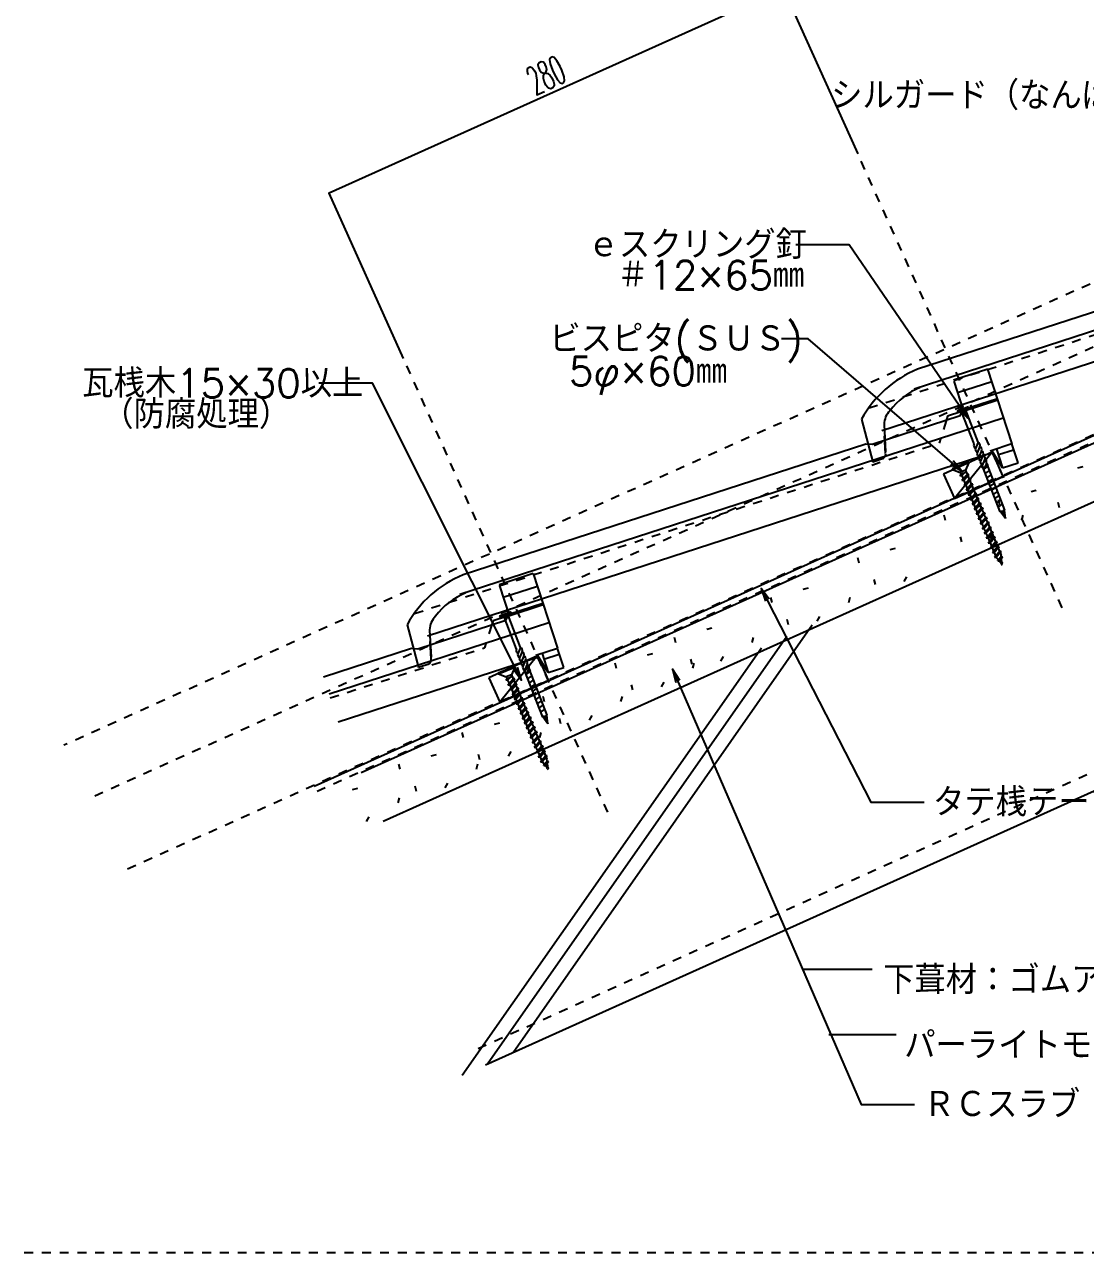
# Model space of a CAD drawing. Extents: x -1727 to 4652, y -2308 to 2357.
# Drawn here: x 123 to 719, y -1050 to -360 of the extents above; entities that cross this region are included whole.
import ezdxf

# ---------------------------------------------------------------- set-up
doc = ezdxf.new("R2010")
doc.units = 0
doc.header["$LTSCALE"] = 5
doc.linetypes.add('DOT', pattern=[2, 1, -1])
for name, color, linetype in [('0-1', 7, 'CONTINUOUS'), ('0-2', 7, 'CONTINUOUS'), ('0-3', 7, 'CONTINUOUS'), ('0-4', 7, 'CONTINUOUS'), ('0-A', 7, 'CONTINUOUS'), ('0-F', 7, 'CONTINUOUS')]:
    doc.layers.add(name, color=color, linetype=linetype)
doc.styles.get("Standard").update_dxf_attribs({"font": 'txt.shx', "bigfont": 'extfont.shx'})

msp = doc.modelspace()

# ---------------------------------------------------------------- linework, layer by layer
at = {"layer": '0-1', "color": 7, "linetype": 'CONTINUOUS'}
for p, q in [((286.1582, -787.996), (962.9691, -483.435)), ((667.166, -600.4522), (645.9218, -626.5293)), ((411.671, -714.7551), (390.4268, -740.8322))]:
    msp.add_line(p, q, dxfattribs=at)
at = {"layer": '0-1', "color": 7, "linetype": 'DOT'}
msp.add_line((287.8407, -790.9279), (964.6516, -486.3669), dxfattribs=at)
at = {"layer": '0-1', "color": 4, "linetype": 'CONTINUOUS'}
for p, q in [((653.8547, -574.9634), (647.4943, -577.425)), ((647.4943, -577.425), (647.7792, -578.1609)), ((647.7792, -578.1609), (654.1395, -575.6993)), ((649.9435, -577.7053), (649.2166, -577.6046)), ((649.9435, -577.7053), (649.2166, -577.6046)), ((652.2332, -576.8191), (649.9435, -577.7053)), ((656.9444, -595.7944), (649.9435, -577.7053)), ((652.2332, -576.8191), (652.7021, -576.2556)), ((659.2337, -594.9073), (652.2332, -576.8191)), ((654.1395, -575.6993), (653.8547, -574.9634)), ((656.9885, -595.7234), (656.6771, -596.4682)), ((659.2337, -594.9073), (657.5924, -598.8331)), ((660.1519, -597.2797), (658.5105, -601.2055)), ((660.1519, -597.2797), (658.5105, -601.2055)), ((661.07, -599.652), (659.4286, -603.5778)), ((661.07, -599.652), (659.4286, -603.5778)), ((653.8508, -605.9425), (644.5772, -609.8479)), ((644.7386, -610.2311), (654.0122, -606.3257)), ((654.0122, -606.3257), (652.049, -610.6271)), ((654.0122, -606.3257), (653.8508, -605.9425)), ((661.9882, -602.0243), (660.3468, -605.9502)), ((661.9882, -602.0243), (660.3468, -605.9502)), ((662.9064, -604.3968), (661.265, -608.3225)), ((662.9064, -604.3968), (661.265, -608.3225)), ((663.8245, -606.7691), (663.0254, -608.6804)), ((663.8245, -606.7691), (663.0254, -608.6804)), ((644.5772, -609.8479), (644.7386, -610.2311)), ((644.7386, -610.2311), (649.1717, -611.8388)), ((649.7461, -612.9587), (649.0021, -613.5788)), ((649.0021, -613.5788), (649.5141, -613.0564)), ((649.0021, -613.5788), (649.9671, -613.6608)), ((652.0409, -610.6305), (649.1717, -611.8388)), ((649.1956, -611.8287), (649.6908, -613.0047)), ((652.6966, -611.7161), (649.5141, -613.0564)), ((652.5361, -611.7837), (649.6587, -612.9955)), ((649.6827, -612.9854), (649.6908, -613.0047)), ((651.1053, -612.3862), (649.9671, -613.6608)), ((649.9671, -613.6608), (650.7442, -615.506)), ((653.9857, -613.039), (650.1286, -616.2537)), ((650.7442, -615.506), (653.0207, -612.957)), ((653.3701, -613.7867), (651.0936, -616.3357)), ((652.0409, -610.6305), (652.528, -611.7871)), ((653.9857, -613.039), (653.0207, -612.957)), ((653.9857, -613.039), (653.3701, -613.7867)), ((653.3701, -613.7867), (654.1584, -615.6586)), ((661.4641, -609.2846), (664.8533, -607.9729)), ((661.5078, -608.2573), (671.4738, -634.0079)), ((664.8962, -608.2467), (661.9037, -610.3937)), ((665.8023, -610.5881), (662.8098, -612.7351)), ((666.7085, -612.9294), (663.716, -615.0764)), ((664.1078, -607.251), (674.0738, -633.0017)), ((650.1286, -616.2537), (650.7442, -615.506)), ((650.1286, -616.2537), (651.0936, -616.3357)), ((651.0936, -616.3357), (651.882, -618.2076)), ((655.1235, -615.7406), (651.2663, -618.9553)), ((651.2663, -618.9553), (651.882, -618.2076)), ((651.2663, -618.9553), (652.2314, -619.0373)), ((651.882, -618.2076), (654.1584, -615.6586)), ((654.5078, -616.4882), (652.2314, -619.0373)), ((652.2314, -619.0373), (653.0197, -620.9092)), ((656.2612, -618.4422), (652.404, -621.6569)), ((653.0197, -620.9092), (655.2961, -618.3602)), ((655.6455, -619.1898), (653.3691, -621.7389)), ((655.1235, -615.7406), (654.1584, -615.6586)), ((655.1235, -615.7406), (654.5078, -616.4882)), ((654.5078, -616.4882), (655.2961, -618.3602)), ((656.2612, -618.4422), (655.2961, -618.3602)), ((656.2612, -618.4422), (655.6455, -619.1898)), ((655.6455, -619.1898), (656.4339, -621.0618)), ((667.6146, -615.2708), (664.6221, -617.4177)), ((668.5208, -617.6122), (665.5283, -619.7591)), ((669.427, -619.9535), (666.4344, -622.1004)), ((652.404, -621.6569), (653.0197, -620.9092)), ((652.404, -621.6569), (653.3691, -621.7389)), ((653.3691, -621.7389), (654.1574, -623.6108)), ((653.3691, -621.7389), (654.1574, -623.6108)), ((657.3989, -621.1438), (653.5418, -624.3585)), ((653.5418, -624.3585), (654.1574, -623.6108)), ((653.5418, -624.3585), (654.5068, -624.4405)), ((654.1574, -623.6108), (656.4339, -621.0618)), ((656.7833, -621.8914), (654.5068, -624.4405)), ((654.5068, -624.4405), (655.2952, -626.3124)), ((658.5366, -623.8454), (654.6795, -627.0601)), ((654.6795, -627.0601), (655.2952, -626.3124)), ((654.6795, -627.0601), (655.6445, -627.1421)), ((655.2952, -626.3124), (657.5716, -623.7634)), ((657.921, -624.593), (655.6445, -627.1421)), ((655.6445, -627.1421), (656.4329, -629.014)), ((659.6744, -626.547), (655.8172, -629.7617)), ((656.4329, -629.014), (658.7093, -626.465)), ((657.3989, -621.1438), (656.4339, -621.0618)), ((659.0587, -627.2946), (656.7823, -629.8437)), ((657.3989, -621.1438), (656.7833, -621.8914)), ((656.7833, -621.8914), (657.5716, -623.7634)), ((658.5366, -623.8454), (657.5716, -623.7634)), ((658.5366, -623.8454), (657.921, -624.593)), ((657.921, -624.593), (658.7093, -626.465)), ((659.6744, -626.547), (658.7093, -626.465)), ((659.6744, -626.547), (659.0587, -627.2946)), ((659.0587, -627.2946), (659.847, -629.1666)), ((670.3331, -622.2948), (667.3406, -624.4418)), ((671.2392, -624.6362), (668.2467, -626.7832)), ((672.1454, -626.9775), (669.1529, -629.1245)), ((655.8172, -629.7617), (656.4329, -629.014)), ((655.8172, -629.7617), (656.7823, -629.8437)), ((656.7823, -629.8437), (657.5706, -631.7156)), ((660.8121, -629.2485), (656.955, -632.4633)), ((656.955, -632.4633), (657.5706, -631.7156)), ((656.955, -632.4633), (657.92, -632.5453)), ((657.5706, -631.7156), (659.847, -629.1666)), ((660.1964, -629.9962), (657.92, -632.5453)), ((657.92, -632.5453), (658.7083, -634.4172)), ((661.9498, -631.9501), (658.0927, -635.1649)), ((658.0927, -635.1649), (658.7083, -634.4172)), ((658.7083, -634.4172), (660.9848, -631.8682)), ((661.3342, -632.6978), (659.0577, -635.2469)), ((660.8121, -629.2485), (659.847, -629.1666)), ((660.8121, -629.2485), (660.1964, -629.9962)), ((660.1964, -629.9962), (660.9848, -631.8682)), ((661.9498, -631.9501), (660.9848, -631.8682)), ((661.9498, -631.9501), (661.3342, -632.6978)), ((661.3342, -632.6978), (662.1225, -634.5698)), ((673.0516, -629.3189), (670.0591, -631.4659)), ((674.4982, -637.7507), (671.7001, -633.9207)), ((673.1356, -634.23), (674.4982, -637.7507)), ((674.4982, -637.7507), (673.9898, -633.0345)), ((658.0927, -635.1649), (659.0577, -635.2469)), ((659.0577, -635.2469), (659.8461, -637.1188)), ((663.0876, -634.6517), (659.2304, -637.8665)), ((659.2304, -637.8665), (659.8461, -637.1188)), ((659.2304, -637.8665), (660.1955, -637.9485)), ((659.8461, -637.1188), (662.1225, -634.5698)), ((662.4719, -635.3994), (660.1955, -637.9485)), ((660.1955, -637.9485), (660.9838, -639.8204)), ((664.2253, -637.3533), (660.3681, -640.5681)), ((660.3681, -640.5681), (660.9838, -639.8204)), ((660.3681, -640.5681), (661.3332, -640.6501)), ((660.9838, -639.8204), (663.2602, -637.2713)), ((663.6096, -638.101), (661.3332, -640.6501)), ((661.3332, -640.6501), (662.1215, -642.522)), ((665.363, -640.0549), (661.5059, -643.2697)), ((662.1215, -642.522), (664.398, -639.9729)), ((663.0876, -634.6517), (662.1225, -634.5698)), ((664.7474, -640.8026), (662.4709, -643.3517)), ((663.0876, -634.6517), (662.4719, -635.3994)), ((662.4719, -635.3994), (663.2602, -637.2713)), ((664.2253, -637.3533), (663.2602, -637.2713)), ((664.2253, -637.3533), (663.6096, -638.101)), ((663.6096, -638.101), (664.398, -639.9729)), ((665.363, -640.0549), (664.398, -639.9729)), ((665.363, -640.0549), (664.7474, -640.8026)), ((664.7474, -640.8026), (665.5357, -642.6745)), ((661.5059, -643.2697), (662.1215, -642.522)), ((661.5059, -643.2697), (662.4709, -643.3517)), ((662.4709, -643.3517), (663.2593, -645.2236)), ((666.5008, -642.7565), (662.6436, -645.9713)), ((662.6436, -645.9713), (663.2593, -645.2236)), ((662.6436, -645.9713), (663.6087, -646.0532)), ((663.2593, -645.2236), (665.5357, -642.6745)), ((665.8851, -643.5042), (663.6087, -646.0532)), ((663.6087, -646.0532), (664.397, -647.9252)), ((667.6385, -645.4581), (663.7813, -648.6729)), ((663.7813, -648.6729), (664.397, -647.9252)), ((664.397, -647.9252), (666.6734, -645.3761)), ((667.0228, -646.2058), (664.7464, -648.7548)), ((668.7762, -648.1597), (664.9191, -651.3745)), ((665.5347, -650.6268), (667.8112, -648.0777)), ((666.5008, -642.7565), (665.5357, -642.6745)), ((666.5008, -642.7565), (665.8851, -643.5042)), ((665.8851, -643.5042), (666.6734, -645.3761)), ((667.6385, -645.4581), (666.6734, -645.3761)), ((667.6385, -645.4581), (667.0228, -646.2058)), ((667.0228, -646.2058), (667.8112, -648.0777)), ((668.7762, -648.1597), (667.8112, -648.0777)), ((668.7762, -648.1597), (668.1606, -648.9074)), ((663.7813, -648.6729), (664.7464, -648.7548)), ((664.7464, -648.7548), (665.5347, -650.6268)), ((664.9191, -651.3745), (665.5347, -650.6268)), ((664.9191, -651.3745), (665.8841, -651.4564)), ((668.1606, -648.9074), (665.8841, -651.4564)), ((665.8841, -651.4564), (666.6724, -653.3284)), ((669.9139, -650.8613), (666.0568, -654.076)), ((666.0568, -654.076), (666.6724, -653.3284)), ((666.0568, -654.076), (667.0218, -654.158)), ((666.6724, -653.3284), (668.9489, -650.7793)), ((669.2983, -651.609), (667.0218, -654.158)), ((667.0218, -654.158), (667.8102, -656.03)), ((671.0517, -653.5629), (667.1945, -656.7776)), ((667.8102, -656.03), (670.0866, -653.4809)), ((670.436, -654.3106), (668.1596, -656.8596)), ((668.1606, -648.9074), (668.9489, -650.7793)), ((669.9139, -650.8613), (668.9489, -650.7793)), ((669.9139, -650.8613), (669.2983, -651.609)), ((669.2983, -651.609), (670.0866, -653.4809)), ((671.0517, -653.5629), (670.0866, -653.4809)), ((671.0517, -653.5629), (670.436, -654.3106)), ((670.436, -654.3106), (671.2243, -656.1825)), ((667.1945, -656.7776), (667.8102, -656.03)), ((667.1945, -656.7776), (668.1596, -656.8596)), ((668.1596, -656.8596), (668.9479, -658.7316)), ((672.1894, -656.2645), (668.3322, -659.4792)), ((668.3322, -659.4792), (668.9479, -658.7316)), ((668.3322, -659.4792), (669.3416, -659.5117)), ((668.9479, -658.7316), (671.2243, -656.1825)), ((671.5737, -657.0122), (669.3416, -659.5117)), ((670.5171, -660.95), (669.3416, -659.5117)), ((672.8425, -659.37), (670.2446, -661.5352)), ((670.2446, -661.5352), (670.5171, -660.95)), ((670.2446, -661.5352), (671.0382, -661.5875)), ((670.5171, -660.95), (672.1605, -659.1098)), ((672.2825, -660.1942), (671.0382, -661.5875)), ((672.3355, -663.1747), (671.0382, -661.5875)), ((672.1894, -656.2645), (671.2243, -656.1825)), ((672.1894, -656.2645), (671.5737, -657.0122)), ((671.5737, -657.0122), (672.0525, -658.1491)), ((672.1605, -659.1098), (672.0525, -658.1491)), ((672.8425, -659.37), (672.1605, -659.1098)), ((672.8425, -659.37), (672.2825, -660.1942)), ((672.5575, -662.6408), (672.2825, -660.1942)), ((672.1606, -663.5952), (672.3355, -663.1747)), ((672.1606, -663.5952), (672.4678, -663.3366)), ((672.1606, -663.5952), (672.6626, -663.5749)), ((672.6626, -663.5749), (672.4678, -663.3366)), ((673.011, -662.8794), (672.5575, -662.6408)), ((672.6213, -663.2075), (673.011, -662.8794)), ((672.6626, -663.5749), (672.6213, -663.2075)), ((396.7288, -690.2135), (390.3685, -692.6751)), ((390.3685, -692.6751), (390.6533, -693.411)), ((390.6533, -693.411), (397.0137, -690.9494)), ((392.8176, -692.9554), (392.0907, -692.8547)), ((392.8176, -692.9554), (392.0907, -692.8547)), ((395.1073, -692.0692), (392.8176, -692.9554)), ((399.8185, -711.0445), (392.8176, -692.9554)), ((395.1073, -692.0692), (395.5762, -691.5057)), ((402.1079, -710.1574), (395.1073, -692.0692)), ((397.0137, -690.9494), (396.7288, -690.2135)), ((402.1079, -710.1574), (400.4665, -714.0832)), ((399.8627, -710.9735), (399.5512, -711.7183)), ((403.026, -712.5298), (401.3846, -716.4556)), ((403.026, -712.5298), (401.3846, -716.4556)), ((403.9442, -714.9021), (402.3028, -718.8279)), ((403.9442, -714.9021), (402.3028, -718.8279)), ((404.8623, -717.2745), (403.2209, -721.2003)), ((404.8623, -717.2745), (403.2209, -721.2003)), ((398.7476, -720.7937), (389.474, -724.6991)), ((389.6354, -725.0823), (398.909, -721.1769)), ((398.909, -721.1769), (396.9458, -725.4783)), ((398.909, -721.1769), (398.7476, -720.7937)), ((405.7805, -719.6469), (404.1391, -723.5726)), ((405.7805, -719.6469), (404.1391, -723.5726)), ((404.3383, -724.5347), (407.7274, -723.223)), ((404.3819, -723.5074), (414.348, -749.258)), ((407.7703, -723.4968), (404.7778, -725.6438)), ((406.6986, -722.0192), (405.8995, -723.9305)), ((406.6986, -722.0192), (405.8995, -723.9305)), ((406.9819, -722.5012), (416.9479, -748.2518)), ((389.474, -724.6991), (389.6354, -725.0823)), ((389.6354, -725.0823), (394.0684, -726.6901)), ((394.6429, -727.8099), (393.8989, -728.43)), ((393.8989, -728.43), (394.4109, -727.9076)), ((393.8989, -728.43), (394.8639, -728.512)), ((396.9377, -725.4817), (394.0684, -726.6901)), ((394.0924, -726.68), (394.5876, -727.856)), ((397.5934, -726.5674), (394.4109, -727.9076)), ((397.4329, -726.635), (394.5555, -727.8467)), ((394.5795, -727.8366), (394.5876, -727.856)), ((396.0021, -727.2375), (394.8639, -728.512)), ((394.8639, -728.512), (395.641, -730.3573)), ((398.8825, -727.8902), (395.0254, -731.105)), ((395.0254, -731.105), (395.641, -730.3573)), ((395.641, -730.3573), (397.9175, -727.8082)), ((398.2669, -728.6379), (395.9904, -731.1869)), ((400.0202, -730.5918), (396.1631, -733.8066)), ((396.7788, -733.0589), (399.0552, -730.5098)), ((396.9377, -725.4817), (397.4248, -726.6384)), ((398.8825, -727.8902), (397.9175, -727.8082)), ((398.8825, -727.8902), (398.2669, -728.6379)), ((398.2669, -728.6379), (399.0552, -730.5098)), ((400.0202, -730.5918), (399.0552, -730.5098)), ((400.0202, -730.5918), (399.4046, -731.3395)), ((408.6764, -725.8382), (405.684, -727.9852)), ((409.5826, -728.1795), (406.5901, -730.3266)), ((410.4888, -730.5209), (407.4962, -732.6678)), ((395.0254, -731.105), (395.9904, -731.1869)), ((395.9904, -731.1869), (396.7788, -733.0589)), ((396.1631, -733.8066), (396.7788, -733.0589)), ((396.1631, -733.8066), (397.1282, -733.8885)), ((399.4046, -731.3395), (397.1282, -733.8885)), ((397.1282, -733.8885), (397.9165, -735.7605)), ((401.158, -733.2934), (397.3008, -736.5081)), ((397.3008, -736.5081), (397.9165, -735.7605)), ((397.3008, -736.5081), (398.2659, -736.5901)), ((397.9165, -735.7605), (400.1929, -733.2114)), ((400.5423, -734.0411), (398.2659, -736.5901)), ((398.2659, -736.5901), (399.0542, -738.4621)), ((398.2659, -736.5901), (399.0542, -738.4621)), ((402.2957, -735.995), (398.4386, -739.2097)), ((399.0542, -738.4621), (401.3306, -735.913)), ((401.68, -736.7427), (399.4036, -739.2917)), ((399.4046, -731.3395), (400.1929, -733.2114)), ((401.158, -733.2934), (400.1929, -733.2114)), ((401.158, -733.2934), (400.5423, -734.0411)), ((400.5423, -734.0411), (401.3306, -735.913)), ((402.2957, -735.995), (401.3306, -735.913)), ((402.2957, -735.995), (401.68, -736.7427)), ((401.68, -736.7427), (402.4684, -738.6146)), ((411.3949, -732.8623), (408.4024, -735.0092)), ((412.3011, -735.2036), (409.3086, -737.3506)), ((413.2072, -737.5449), (410.2147, -739.6919)), ((398.4386, -739.2097), (399.0542, -738.4621)), ((398.4386, -739.2097), (399.4036, -739.2917)), ((399.4036, -739.2917), (400.1919, -741.1637)), ((403.4334, -738.6966), (399.5763, -741.9113)), ((399.5763, -741.9113), (400.1919, -741.1637)), ((399.5763, -741.9113), (400.5413, -741.9933)), ((400.1919, -741.1637), (402.4684, -738.6146)), ((402.8178, -739.4443), (400.5413, -741.9933)), ((400.5413, -741.9933), (401.3297, -743.8653)), ((404.5712, -741.3982), (400.714, -744.6129)), ((400.714, -744.6129), (401.3297, -743.8653)), ((400.714, -744.6129), (401.6791, -744.6949)), ((401.3297, -743.8653), (403.6061, -741.3162)), ((403.9555, -742.1459), (401.6791, -744.6949)), ((401.6791, -744.6949), (402.4674, -746.5669)), ((405.7089, -744.0998), (401.8517, -747.3145)), ((402.4674, -746.5669), (404.7438, -744.0178)), ((403.4334, -738.6966), (402.4684, -738.6146)), ((405.0932, -744.8475), (402.8168, -747.3965)), ((403.4334, -738.6966), (402.8178, -739.4443)), ((402.8178, -739.4443), (403.6061, -741.3162)), ((404.5712, -741.3982), (403.6061, -741.3162)), ((404.5712, -741.3982), (403.9555, -742.1459)), ((403.9555, -742.1459), (404.7438, -744.0178)), ((405.7089, -744.0998), (404.7438, -744.0178)), ((405.7089, -744.0998), (405.0932, -744.8475)), ((405.0932, -744.8475), (405.8816, -746.7194)), ((414.1134, -739.8863), (411.1209, -742.0333)), ((415.0195, -742.2276), (412.027, -744.3747)), ((415.9257, -744.569), (412.9332, -746.716)), ((401.8517, -747.3145), (402.4674, -746.5669)), ((401.8517, -747.3145), (402.8168, -747.3965)), ((402.8168, -747.3965), (403.6051, -749.2684)), ((406.8466, -746.8014), (402.9895, -750.0161)), ((402.9895, -750.0161), (403.6051, -749.2684)), ((402.9895, -750.0161), (403.9545, -750.0981)), ((403.6051, -749.2684), (405.8816, -746.7194)), ((406.231, -747.5491), (403.9545, -750.0981)), ((403.9545, -750.0981), (404.7429, -751.97)), ((407.9844, -749.503), (404.1272, -752.7177)), ((404.7429, -751.97), (407.0193, -749.421)), ((407.3687, -750.2507), (405.0923, -752.7997)), ((406.8466, -746.8014), (405.8816, -746.7194)), ((406.8466, -746.8014), (406.231, -747.5491)), ((406.231, -747.5491), (407.0193, -749.421)), ((407.9844, -749.503), (407.0193, -749.421)), ((407.9844, -749.503), (407.3687, -750.2507)), ((407.3687, -750.2507), (408.157, -752.1226)), ((417.3723, -753.0008), (414.5742, -749.1708)), ((416.0097, -749.4801), (417.3723, -753.0008)), ((417.3723, -753.0008), (416.8639, -748.2846)), ((404.1272, -752.7177), (404.7429, -751.97)), ((404.1272, -752.7177), (405.0923, -752.7997)), ((405.0923, -752.7997), (405.8806, -754.6716)), ((409.1221, -752.2046), (405.2649, -755.4193)), ((405.2649, -755.4193), (405.8806, -754.6716)), ((405.2649, -755.4193), (406.23, -755.5013)), ((405.8806, -754.6716), (408.157, -752.1226)), ((408.5064, -752.9523), (406.23, -755.5013)), ((406.23, -755.5013), (407.0183, -757.3732)), ((410.2598, -754.9062), (406.4027, -758.1209)), ((406.4027, -758.1209), (407.0183, -757.3732)), ((406.4027, -758.1209), (407.3677, -758.2029)), ((407.0183, -757.3732), (409.2948, -754.8242)), ((409.6442, -755.6539), (407.3677, -758.2029)), ((407.3677, -758.2029), (408.1561, -760.0748)), ((411.3975, -757.6078), (407.5404, -760.8225)), ((408.1561, -760.0748), (410.4325, -757.5258)), ((409.1221, -752.2046), (408.157, -752.1226)), ((410.7819, -758.3554), (408.5054, -760.9045)), ((409.1221, -752.2046), (408.5064, -752.9523)), ((408.5064, -752.9523), (409.2948, -754.8242)), ((410.2598, -754.9062), (409.2948, -754.8242)), ((410.2598, -754.9062), (409.6442, -755.6539)), ((409.6442, -755.6539), (410.4325, -757.5258)), ((411.3975, -757.6078), (410.4325, -757.5258)), ((411.3975, -757.6078), (410.7819, -758.3554)), ((410.7819, -758.3554), (411.5702, -760.2274)), ((407.5404, -760.8225), (408.1561, -760.0748)), ((407.5404, -760.8225), (408.5054, -760.9045)), ((408.5054, -760.9045), (409.2938, -762.7764)), ((412.5353, -760.3094), (408.6781, -763.5241)), ((408.6781, -763.5241), (409.2938, -762.7764)), ((408.6781, -763.5241), (409.6432, -763.6061)), ((409.2938, -762.7764), (411.5702, -760.2274)), ((411.9196, -761.057), (409.6432, -763.6061)), ((409.6432, -763.6061), (410.4315, -765.478)), ((413.673, -763.011), (409.8158, -766.2257)), ((409.8158, -766.2257), (410.4315, -765.478)), ((410.4315, -765.478), (412.7079, -762.929)), ((413.0573, -763.7586), (410.7809, -766.3077)), ((412.5353, -760.3094), (411.5702, -760.2274)), ((412.5353, -760.3094), (411.9196, -761.057)), ((411.9196, -761.057), (412.7079, -762.929)), ((413.673, -763.011), (412.7079, -762.929)), ((413.673, -763.011), (413.0573, -763.7586)), ((413.0573, -763.7586), (413.8457, -765.6306)), ((409.8158, -766.2257), (410.7809, -766.3077)), ((410.7809, -766.3077), (411.5692, -768.1796)), ((414.8107, -765.7126), (410.9536, -768.9273)), ((410.9536, -768.9273), (411.5692, -768.1796)), ((410.9536, -768.9273), (411.9186, -769.0093)), ((411.5692, -768.1796), (413.8457, -765.6306)), ((414.1951, -766.4602), (411.9186, -769.0093)), ((411.9186, -769.0093), (412.707, -770.8812)), ((415.9485, -768.4142), (412.0913, -771.6289)), ((412.0913, -771.6289), (412.707, -770.8812)), ((412.0913, -771.6289), (413.0564, -771.7109)), ((412.707, -770.8812), (414.9834, -768.3322)), ((415.3328, -769.1618), (413.0564, -771.7109)), ((413.0564, -771.7109), (413.8447, -773.5828)), ((417.0862, -771.1157), (413.229, -774.3305)), ((413.8447, -773.5828), (416.1211, -771.0338)), ((414.8107, -765.7126), (413.8457, -765.6306)), ((414.8107, -765.7126), (414.1951, -766.4602)), ((414.1951, -766.4602), (414.9834, -768.3322)), ((416.4705, -771.8634), (414.2383, -774.3629)), ((415.9485, -768.4142), (414.9834, -768.3322)), ((415.9485, -768.4142), (415.3328, -769.1618)), ((415.3328, -769.1618), (416.1211, -771.0338)), ((417.0862, -771.1157), (416.1211, -771.0338)), ((417.0862, -771.1157), (416.4705, -771.8634)), ((416.4705, -771.8634), (416.9493, -773.0003)), ((413.229, -774.3305), (413.8447, -773.5828)), ((413.229, -774.3305), (414.2383, -774.3629)), ((415.4139, -775.8012), (414.2383, -774.3629)), ((417.7393, -774.2213), (415.1414, -776.3865)), ((415.1414, -776.3865), (415.4139, -775.8012)), ((415.1414, -776.3865), (415.935, -776.4387)), ((415.4139, -775.8012), (417.0573, -773.961)), ((417.1793, -775.0454), (415.935, -776.4387)), ((417.2323, -778.026), (415.935, -776.4387)), ((417.0573, -773.961), (416.9493, -773.0003)), ((417.7393, -774.2213), (417.0573, -773.961)), ((417.0574, -778.4465), (417.2323, -778.026)), ((417.0574, -778.4465), (417.3646, -778.1879)), ((417.0574, -778.4465), (417.5594, -778.4262)), ((417.7393, -774.2213), (417.1793, -775.0454)), ((417.4543, -777.4921), (417.1793, -775.0454)), ((417.5594, -778.4262), (417.3646, -778.1879)), ((417.9078, -777.7307), (417.4543, -777.4921)), ((417.518, -778.0587), (417.9078, -777.7307)), ((417.5594, -778.4262), (417.518, -778.0587))]:
    msp.add_line(p, q, dxfattribs=at)
at = {"layer": '0-1', "color": 3, "linetype": 'CONTINUOUS'}
for p, q in [((667.0746, -600.4993), (639.7403, -612.8622)), ((667.0746, -600.4993), (673.1646, -614.2135)), ((639.7403, -612.8622), (645.9218, -626.5293)), ((645.9218, -626.5293), (673.256, -614.1664)), ((411.5795, -714.8022), (384.2453, -727.1651)), ((411.5795, -714.8022), (417.6695, -728.5164)), ((384.2453, -727.1651), (390.4268, -740.8322)), ((390.4268, -740.8322), (417.761, -728.4693))]:
    msp.add_line(p, q, dxfattribs=at)
at = {"layer": '0-1', "color": 4, "linetype": 'CONTINUOUS'}
for points in [[(652.6966, -611.7161), (652.7038, -611.7818), (652.712, -611.8473), (652.7213, -611.9126), (652.7315, -611.9778), (652.7428, -612.0427), (652.7551, -612.1074), (652.7684, -612.1719), (652.7827, -612.2361), (652.798, -612.3), (652.8143, -612.3637), (652.8316, -612.4271), (652.8499, -612.4902), (652.8691, -612.5529), (652.8894, -612.6154), (652.9106, -612.6775), (652.9329, -612.7392), (652.956, -612.8006), (652.9802, -612.8616), (653.0053, -612.9222), (653.0314, -612.9824)], [(397.5934, -726.5674), (397.6006, -726.633), (397.6088, -726.6985), (397.6181, -726.7639), (397.6283, -726.829), (397.6396, -726.8939), (397.6519, -726.9586), (397.6652, -727.0231), (397.6795, -727.0873), (397.6948, -727.1513), (397.7111, -727.215), (397.7284, -727.2783), (397.7467, -727.3414), (397.7659, -727.4042), (397.7862, -727.4666), (397.8074, -727.5287), (397.8296, -727.5905), (397.8528, -727.6519), (397.877, -727.7129), (397.9021, -727.7735), (397.9282, -727.8337)]]:
    msp.add_lwpolyline(points, dxfattribs=at)
for centre, radius, start, end in [((658.9709, -596.3272), 2.2981, 183.5154, 239.817), ((659.8862, -598.6922), 2.2981, 183.5154, 239.817), ((658.5182, -596.5481), 1.79, 335.8763, 426.4387), ((659.4364, -598.9205), 1.79, 335.8763, 426.4387), ((660.3545, -601.2928), 1.79, 335.8763, 426.4387), ((660.8044, -601.0645), 2.2981, 183.5154, 239.817), ((661.7225, -603.4369), 2.2981, 183.5154, 239.817), ((662.6407, -605.8093), 2.2981, 183.5154, 239.817), ((661.2727, -603.6651), 1.79, 335.8763, 426.4387), ((662.1908, -606.0375), 1.79, 335.8763, 426.4387), ((663.109, -608.4099), 1.79, 14.0306, 66.4387), ((663.5588, -608.1816), 2.2981, 183.5154, 207.9698), ((672.2858, -634.6876), 0.9653, 28.3196, 127.3888), ((674.0721, -633.9962), 0.9653, 94.9262, 193.9954), ((401.3924, -711.7982), 1.79, 335.8763, 426.4387), ((401.8451, -711.5774), 2.2981, 183.5154, 239.817), ((402.7603, -713.9423), 2.2981, 183.5154, 239.817), ((403.6785, -716.3146), 2.2981, 183.5154, 239.817), ((402.3105, -714.1706), 1.79, 335.8763, 426.4387), ((403.2286, -716.5429), 1.79, 335.8763, 426.4387), ((404.1468, -718.9152), 1.79, 335.8763, 426.4387), ((404.5966, -718.687), 2.2981, 183.5154, 239.817), ((405.5148, -721.0594), 2.2981, 183.5154, 239.817), ((406.4329, -723.4317), 2.2981, 183.5154, 207.9698), ((405.065, -721.2876), 1.79, 335.8763, 426.4387), ((405.9831, -723.66), 1.79, 14.0306, 66.4387), ((415.1599, -749.9377), 0.9653, 28.3196, 127.3888), ((416.9463, -749.2463), 0.9653, 94.9262, 193.9954)]:
    msp.add_arc(centre, radius, start, end, dxfattribs=at)
at = {"layer": '0-2', "color": 2, "linetype": 'CONTINUOUS'}
for p, q in [((928.6001, -465.9563), (623.2453, -565.0786)), ((851.3805, -480.4891), (625.1833, -553.9153)), ((605.0242, -588.2307), (922.8931, -485.1307)), ((664.5646, -553.7757), (645.3545, -560.0064)), ((664.5517, -553.7799), (678.1637, -595.7121)), ((645.5367, -560.5679), (650.9945, -577.3949)), ((666.8853, -560.9307), (647.6753, -567.1614)), ((670.3468, -571.0961), (641.9982, -580.2986)), ((650.2427, -577.6387), (670.2045, -571.1642)), ((669.9983, -570.5284), (650.7883, -576.7591)), ((649.19, -580.0828), (650.2427, -577.6387)), ((673.307, -581.3835), (367.9522, -680.5058)), ((593.6204, -582.012), (600.1052, -606.052)), ((649.19, -580.0828), (599.6398, -596.1542)), ((606.3326, -584.9586), (607.1289, -600.2461)), ((641.9982, -580.2986), (641.1769, -582.9153)), ((607.1944, -601.2205), (606.6687, -591.3146)), ((596.0873, -595.9163), (369.8902, -669.3426)), ((599.6398, -596.1542), (596.0873, -595.9163)), ((678.2173, -595.8772), (665.9511, -599.8591)), ((672.9394, -609.3584), (666.9744, -599.5269)), ((669.4835, -598.7124), (672.9394, -609.3584)), ((679.1185, -599.2859), (670.5705, -602.0607)), ((681.6732, -606.5232), (678.2173, -595.8772)), ((349.7311, -703.6579), (667.6, -600.5579)), ((605.9486, -604.126), (600.1052, -606.052)), ((672.9394, -609.3584), (681.6732, -606.5232)), ((409.2535, -668.6953), (390.0434, -674.926)), ((409.2405, -668.6995), (422.8525, -710.6317)), ((390.2255, -675.4875), (395.6833, -692.3145)), ((411.5742, -675.8503), (392.3641, -682.0811)), ((415.0356, -686.0157), (386.687, -695.2182)), ((394.9316, -692.5584), (414.8934, -686.0838)), ((414.6872, -685.448), (395.4771, -691.6788)), ((417.9959, -696.3031), (294.5228, -736.3842)), ((393.8788, -695.0024), (344.3286, -711.0739)), ((386.687, -695.2182), (385.8657, -697.8349)), ((393.8788, -695.0024), (394.9316, -692.5584)), ((338.3272, -697.4392), (344.8121, -721.4792)), ((351.0395, -700.3858), (351.8358, -715.6733)), ((351.9013, -716.6477), (351.3756, -706.7419)), ((340.7762, -710.836), (291.4294, -726.8545)), ((299.5991, -752.0282), (412.2888, -715.4776)), ((344.3286, -711.0739), (340.7762, -710.836)), ((422.9061, -710.7969), (410.64, -714.7787)), ((417.6283, -724.278), (411.6633, -714.4465)), ((414.1724, -713.632), (417.6283, -724.278)), ((423.8073, -714.2055), (415.2593, -716.9804)), ((426.362, -721.4429), (422.9061, -710.7969)), ((350.6555, -719.5533), (344.8121, -721.4792)), ((417.6283, -724.278), (426.362, -721.4429))]:
    msp.add_line(p, q, dxfattribs=at)
at = {"layer": '0-2', "color": 2, "linetype": 'DOT'}
for p, q in [((597.9053, -575.6567), (892.5385, -480.0148)), ((641.1769, -582.9153), (637.2454, -595.442)), ((342.6122, -691.0839), (637.2454, -595.442)), ((385.8657, -697.8349), (381.9342, -710.3617)), ((295.2136, -738.5123), (381.9342, -710.3617))]:
    msp.add_line(p, q, dxfattribs=at)
at = {"layer": '0-2', "color": 2, "linetype": 'CONTINUOUS'}
for centre, radius, start, end in [((649.0892, -612.5473), 63.3182, 112.1821, 151.1674), ((641.9173, -601.6352), 40.5271, 112.0714, 143.0198), ((617.7907, -585.2347), 11.4753, 135.9538, 177.6759), ((604.0532, -601.4297), 3.202, 298.1619, 360.3977), ((393.7961, -727.9745), 63.3182, 112.1821, 151.1674), ((386.6242, -717.0625), 40.5271, 112.0714, 143.0198), ((362.4976, -700.6619), 11.4753, 135.9538, 177.6759), ((348.7601, -716.8569), 3.202, 298.1619, 360.3977)]:
    msp.add_arc(centre, radius, start, end, dxfattribs=at)
at = {"layer": '0-3', "color": 7, "linetype": 'CONTINUOUS'}
for p, q in [((549.958, -340.1668), (294.6192, -455.0672)), ((591.7083, -432.9469), (549.958, -340.1668)), ((336.3695, -547.8472), (294.6192, -455.0672)), ((560.9435, -890.8136), (599.6217, -890.8136)), ((575.375, -927.5777), (613.2041, -927.5777))]:
    msp.add_line(p, q, dxfattribs=at)
for points in [[(653.491, -581.3962), (586.7873, -483.9365), (556.7873, -483.9365)], [(650.1224, -611.2022), (563.7922, -536.8684), (548.7922, -536.8684)], [(402.5619, -728.5192), (318.8394, -561.7995), (288.8394, -561.7995)], [(648.2234, -575.913), (653.491, -581.3962), (650.2865, -574.501)], [(643.6233, -607.2557), (650.1224, -611.2022), (645.2545, -605.3612)], [(537.349, -676.9929), (598.8907, -797.0743), (628.8907, -797.0743)], [(541.8821, -683.0973), (537.349, -676.9929), (539.6572, -684.2375)], [(398.0791, -722.3778), (402.5619, -728.5192), (400.3132, -721.2559)], [(487.5523, -722.4366), (593.5024, -966.8876), (623.5024, -966.8876)], [(491.6818, -728.8209), (487.5523, -722.4366), (489.388, -729.8151)]]:
    msp.add_lwpolyline(points, dxfattribs=at)
at = {"layer": '0-3', "color": 7}
msp.add_point((294.6192, -455.0672), dxfattribs=at)
at = {"layer": '0-4', "color": 4, "linetype": 'CONTINUOUS'}
for p, q in [((312.6165, -780.4664), (965.8367, -486.518)), ((324.9274, -807.8241), (965.8367, -519.4156)), ((382.3784, -944.6124), (965.8367, -682.0567))]:
    msp.add_line(p, q, dxfattribs=at)
at = {"layer": '0-4', "color": 7, "linetype": 'CONTINUOUS'}
for p, q in [((715.2837, -609.2492), (718.183, -608.4785)), ((670.4982, -627.1566), (671.2689, -630.0554)), ((688.9157, -622.5902), (691.815, -621.8195)), ((658.2509, -631.1786), (661.1502, -630.4079)), ((703.8932, -628.5789), (704.664, -631.4784)), ((639.8333, -635.745), (640.6041, -638.6439)), ((684.3207, -635.8319), (683.5386, -638.7278)), ((649.0138, -648.035), (649.7845, -650.9345)), ((667.4252, -646.5372), (665.9202, -649.1325)), ((609.7768, -655.1372), (612.6761, -654.3665)), ((591.3593, -659.7035), (592.1301, -662.6024)), ((600.5397, -671.9935), (601.3105, -674.893)), ((618.9512, -670.4957), (617.4462, -673.091)), ((542.5677, -682.0579), (543.3384, -684.9567)), ((560.9852, -677.4915), (563.8845, -676.7208)), ((587.055, -682.1448), (586.2729, -685.0406)), ((551.7481, -694.3479), (552.5188, -697.2473)), ((570.1595, -692.85), (568.6545, -695.4454)), ((397.8688, -937.6417), (566.0311, -697.4811)), ((506.7415, -699.8352), (509.6408, -699.0645)), ((369.3505, -950.4749), (537.5128, -710.3143)), ((383.6096, -944.0583), (551.7719, -703.8977)), ((488.324, -704.4016), (489.0948, -707.3004)), ((532.8113, -704.4885), (532.0292, -707.3843)), ((473.4764, -714.3009), (476.3757, -713.5302)), ((497.5044, -716.6916), (498.2752, -719.591)), ((515.9159, -715.1937), (514.4108, -717.7891)), ((455.0588, -718.8673), (455.8296, -721.7662)), ((499.5462, -718.9543), (498.7641, -721.8501)), ((482.6507, -729.6595), (481.1457, -732.2548)), ((414.647, -737.6099), (415.4178, -740.5087)), ((459.1344, -737.6968), (458.3523, -740.5926)), ((464.2392, -731.1573), (465.01, -734.0568)), ((423.8274, -749.8999), (424.5982, -752.7993)), ((442.2389, -748.402), (440.7339, -750.9974)), ((369.0715, -757.8602), (369.8423, -760.759)), ((387.489, -753.2938), (390.3883, -752.5231)), ((413.5589, -757.9471), (412.7768, -760.8429)), ((351.9361, -771.1351), (354.8354, -770.3644)), ((378.2519, -770.1502), (379.0227, -773.0496)), ((396.6634, -768.6523), (395.1583, -771.2477)), ((333.5186, -775.7015), (334.2894, -778.6003)), ((378.006, -775.7884), (377.2238, -778.6843)), ((307.7763, -789.9085), (310.6756, -789.1378)), ((342.699, -787.9915), (343.4698, -790.8909)), ((361.1105, -786.4937), (359.6054, -789.089)), ((333.8461, -794.5618), (333.064, -797.4576)), ((316.9506, -805.267), (315.4456, -807.8624))]:
    msp.add_line(p, q, dxfattribs=at)
at = {"layer": '0-4', "color": 4, "linetype": 'DOT'}
msp.add_line((378.2747, -935.4932), (961.7331, -672.9375), dxfattribs=at)
at = {"layer": '0-A', "color": 7, "linetype": 'DOT'}
msp.add_line((-1726.8095, -1050), (4652.0253, -1050), dxfattribs=at)
at = {"layer": '0-F', "color": 1, "linetype": 'DOT'}
for p, q in [((1068.7156, -350.2826), (145.5156, -765.1209)), ((1097.8593, -373.54), (159.1066, -795.3669)), ((1116.3035, -414.5865), (177.5507, -836.4134)), ((706.4045, -687.8308), (592.2166, -434.0764)), ((451.0659, -802.7316), (336.878, -548.9772))]:
    msp.add_line(p, q, dxfattribs=at)

# ---------------------------------------------------------------- texts
at = {"layer": '0-3', "color": 7, "width": 0.5}
msp.add_text('280', height=16, rotation=24.2276, dxfattribs=at).set_placement((410.3197, -400.2615))
at = {"layer": '0-3', "color": 7}
for s, p in [('シルガード（なんばん）', (576.6033, -408.1188)), ('ｅスクリング釘', (439.7873, -491.9365)), ('＃12×65㎜', (456.415, -509.0327)), ('ビスピタ(ＳＵＳ)', (418.2922, -544.8684)), ('5φ×60㎜', (429.3102, -562.9538)), ('瓦桟木15×30以上', (155.8394, -569.7995)), ('（防腐処理）', (167.0984, -587.2221)), ('タテ桟テープ', (633.8907, -805.0743)), ('下葺材：ゴムアスルーフィング', (605.8255, -904.8888)), ('パーライトモルタルｔ＝30', (617.6883, -941.5923)), ('ＲＣスラブ', (628.5024, -974.8876))]:
    msp.add_text(s, height=16, dxfattribs=at).set_placement(p)

doc.saveas('drawing.dxf')
